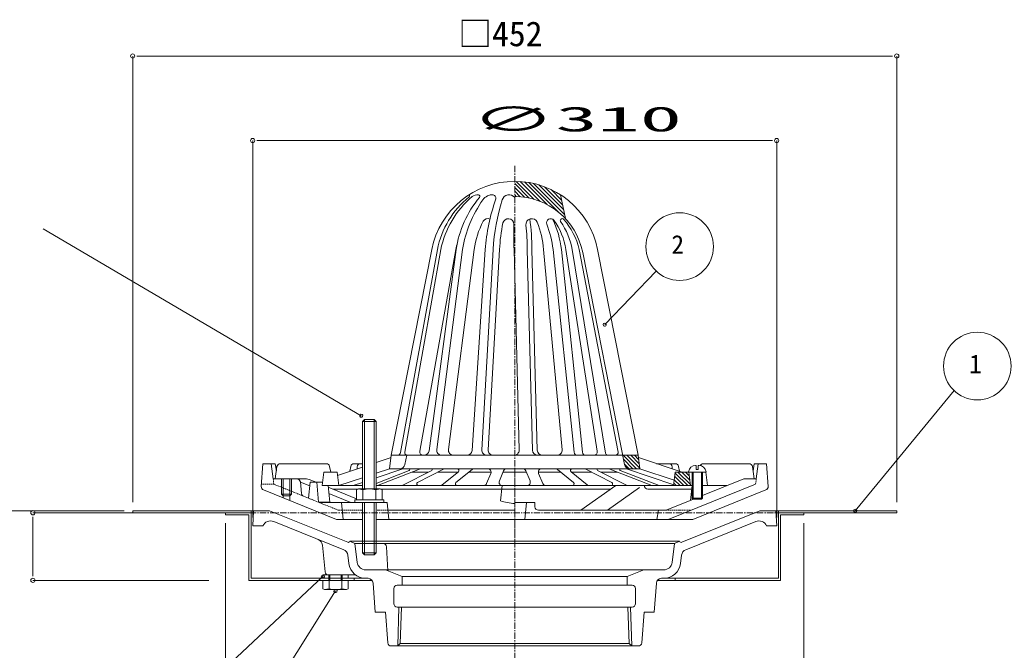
# Model space of a CAD drawing. Units: millimetres, scale not verified. Extents: x -1380 to 1380, y -955 to 955.
# Drawn here: x -743 to -156, y -584 to -211 of the extents above; entities that cross this region are included whole.
import ezdxf
from ezdxf.enums import TextEntityAlignment as Align

# ---------------------------------------------------------------- set-up
doc = ezdxf.new("R2010")
doc.units = ezdxf.units.MM
doc.header["$LTSCALE"] = 3
doc.linetypes.add('USER1', pattern=[2, 1.25, -0.25, 0.25, -0.25])
doc.linetypes.add('USER2', pattern=[0.375, 0.25, -0.125])
for name, color, linetype, lineweight in [('0-0_0', 7, 'Continuous', 15), ('0-2_L-2', 7, 'Continuous', 18), ('0-3_L-1', 7, 'Continuous', 18), ('0-4_L-5', 2, 'USER1', 18), ('0-5_L-3', 7, 'Continuous', 18), ('0-8_SUNPO', 7, 'Continuous', 18), ('0-B_L-1a', 3, 'Continuous', 18), ('0-C_L-1b', 150, 'Continuous', 18)]:
    doc.layers.add(name, color=color, linetype=linetype, lineweight=lineweight)
doc.styles.add('ＭＳ ゴシック', font='')
doc.styles.get('ＭＳ ゴシック').set_extended_font_data('MS Gothic')

msp = doc.modelspace()

# ---------------------------------------------------------------- linework, layer by layer
at = {"layer": '0-0_0'}
for p, q in [((-673.579, -232.456), (-671.079, -232.456)), ((-226.579, -232.456), (-229.079, -232.456)), ((-602.579, -282.456), (-600.079, -282.456)), ((-297.579, -282.456), (-300.079, -282.456)), ((-735.108, -505.103), (-735.108, -507.603)), ((-735.108, -540.103), (-735.108, -537.603))]:
    msp.add_line(p, q, dxfattribs=at)
for centre, radius, start, end in [((-676.079, -232.456), 1.25, 0, 180), ((-676.079, -232.456), 1.25, 180, 0), ((-224.079, -232.456), 1.25, 0, 180), ((-224.079, -232.456), 1.25, 180, 0), ((-605.079, -282.456), 1.25, 0, 180), ((-295.079, -282.456), 1.25, 0, 180), ((-605.079, -282.456), 1.25, 180, 0), ((-295.079, -282.456), 1.25, 180, 0), ((-396.818, -391.338), 0.938, 46.04064, 226.04064), ((-396.818, -391.338), 0.938, 226.04064, 46.04064), ((-540.839, -445.225), 0.938, 149.58803, 329.58803), ((-540.839, -445.225), 0.938, 329.58803, 149.58803), ((-735.108, -502.603), 1.25, 90, 270), ((-735.108, -502.603), 1.25, 270, 90), ((-248.635, -501.403), 0.938, 50.55242, 230.55242), ((-248.635, -501.403), 0.938, 230.55242, 50.55242), ((-563.579, -540.403), 0.938, 43.05547, 223.05547), ((-735.108, -542.603), 1.25, 90, 270), ((-735.108, -542.603), 1.25, 270, 90), ((-563.579, -540.403), 0.938, 223.05547, 43.05547), ((-556.079, -548.903), 0.938, 57.71074, 237.71074), ((-556.079, -548.903), 0.938, 237.71074, 57.71074)]:
    msp.add_arc(centre, radius, start, end, dxfattribs=at)
at = {"layer": '0-2_L-2'}
for p, q in [((-551.259, -524.5), (-592.631, -507.785)), ((-348.9, -524.5), (-307.527, -507.785)), ((-562.259, -537.601), (-563.84, -521.727)), ((-352.579, -519.516), (-547.579, -519.516)), ((-544.579, -520.903), (-527.959, -520.903)), ((-544.579, -520.903), (-355.579, -520.903)), ((-548.173, -532.642), (-548.788, -527.714)), ((-525.963, -522.779), (-525.079, -536.969)), ((-351.986, -532.642), (-351.371, -527.714)), ((-544.25, -539.403), (-560.269, -539.403)), ((-373.679, -536.403), (-526.48, -536.403)), ((-545.079, -541.403), (-538.25, -541.403)), ((-545.079, -542.603), (-534.463, -542.603)), ((-536.863, -541.403), (-538.25, -541.403)), ((-516.579, -540.403), (-383.579, -540.403)), ((-383.579, -545.403), (-516.579, -545.403)), ((-355.079, -542.603), (-365.696, -542.603)), ((-363.296, -541.403), (-361.909, -541.403)), ((-355.079, -541.403), (-361.909, -541.403)), ((-521.579, -547.403), (-521.579, -556.403)), ((-378.579, -547.403), (-378.579, -556.403)), ((-518.576, -558.403), (-381.583, -558.403)), ((-517.075, -558.403), (-517.747, -579.903)), ((-383.084, -558.403), (-382.412, -579.903)), ((-519.294, -581.403), (-517.747, -579.903)), ((-517.747, -579.903), (-382.412, -579.903)), ((-380.864, -581.403), (-382.412, -579.903)), ((-519.294, -581.403), (-523.224, -581.403)), ((-519.294, -581.403), (-380.864, -581.403)), ((-380.864, -581.403), (-376.935, -581.403))]:
    msp.add_line(p, q, dxfattribs=at)
for points in [[(-621.079, -502.603), (-606.079, -502.603), (-606.079, -541.403), (-545.079, -541.403), (-545.079, -542.603), (-607.279, -542.603), (-607.279, -503.803), (-621.079, -503.803)], [(-279.079, -502.603), (-294.079, -502.603), (-294.079, -541.403), (-355.079, -541.403), (-355.079, -542.603), (-292.879, -542.603), (-292.879, -503.803), (-279.079, -503.803)]]:
    msp.add_lwpolyline(points, close=True, dxfattribs=at)
for points in [[(-599.079, -510.403), (-605.079, -510.403), (-604.579, -501.403), (-595.079, -501.403), (-548.881, -520.068)], [(-301.079, -510.403), (-295.079, -510.403), (-295.579, -501.403), (-305.079, -501.403), (-351.278, -520.068)], [(-547.579, -519.516), (-544.579, -520.903), (-543.212, -532.022)], [(-352.579, -519.516), (-355.579, -520.903), (-356.947, -532.022)], [(-538.25, -536.403), (-526.48, -536.403), (-516.579, -540.403), (-516.579, -545.403), (-519.579, -545.403)], [(-361.909, -536.403), (-373.679, -536.403), (-383.579, -540.403), (-383.579, -545.403), (-380.579, -545.403)], [(-525.218, -579.553), (-526.579, -561.403), (-532.579, -561.403), (-533.871, -544.179)], [(-374.941, -579.553), (-373.579, -561.403), (-367.579, -561.403), (-366.288, -544.179)], [(-519.579, -558.403), (-518.576, -558.403), (-519.294, -581.403)], [(-380.579, -558.403), (-381.583, -558.403), (-380.864, -581.403)]]:
    msp.add_lwpolyline(points, dxfattribs=at)
for centre, radius, start, end in [((-594.505, -512.421), 5, 68, 156.20155), ((-305.654, -512.421), 5, 23.79845, 112), ((-567.82, -522.123), 4, 5.68728, 68), ((-548.507, -519.141), 1, 248, 338), ((-527.959, -522.903), 2, 3.56173, 90), ((-351.652, -519.141), 1, 202, 292), ((-552.757, -528.209), 4, 7.11528, 68), ((-347.401, -528.209), 4, 112, 172.88472), ((-538.25, -531.403), 10, 187.11528, 270), ((-538.25, -531.403), 5, 187.11528, 270), ((-361.909, -531.403), 5, 270, 352.88472), ((-361.909, -531.403), 10, 270, 352.88472), ((-560.269, -537.403), 2, 185.68728, 270), ((-536.863, -544.403), 3, 4.28915, 90), ((-519.579, -547.403), 2, 90, 180), ((-380.579, -547.403), 2, 0, 90), ((-363.296, -544.403), 3, 90, 175.71085), ((-519.579, -556.403), 2, 180, 270), ((-380.579, -556.403), 2, 270, 0), ((-523.224, -579.403), 2, 184.28915, 270), ((-376.935, -579.403), 2, 270, 355.71085)]:
    msp.add_arc(centre, radius, start, end, dxfattribs=at)
at = {"layer": '0-3_L-1'}
for p, q in [((-606.079, -501.403), (-604.579, -501.403)), ((-606.079, -502.603), (-604.646, -502.603)), ((-294.079, -501.403), (-295.579, -501.403)), ((-294.079, -502.603), (-295.542, -502.603))]:
    msp.add_line(p, q, dxfattribs=at)
for points in [[(-676.079, -502.603), (-606.079, -502.603), (-606.079, -501.403), (-676.079, -501.403)], [(-224.079, -502.603), (-294.079, -502.603), (-294.079, -501.403), (-224.079, -501.403)]]:
    msp.add_lwpolyline(points, close=True, dxfattribs=at)
at = {"layer": '0-4_L-5'}
for p, q in [((-450.079, -297.485), (-450.079, -598.353)), ((-450.079, -476.226), (-450.079, -521.226)), ((-450.079, -476.226), (-450.079, -521.226)), ((-450.079, -476.226), (-450.079, -521.226)), ((-279.079, -502.603), (-621.079, -502.603))]:
    msp.add_line(p, q, dxfattribs=at)
at = {"layer": '0-5_L-3'}
for p, q in [((-540.079, -448.692), (-532.079, -448.692)), ((-538.879, -447.492), (-538.879, -488.498)), ((-533.279, -447.492), (-533.279, -488.498)), ((-342.679, -477.098), (-342.679, -474.607)), ((-341.479, -474.607), (-341.479, -477.098)), ((-347.283, -478.335), (-347.329, -478.598)), ((-347.329, -478.598), (-336.829, -478.598)), ((-345.079, -478.598), (-345.079, -494.056)), ((-344.538, -494.598), (-344.538, -478.598)), ((-341.479, -477.098), (-342.679, -477.098)), ((-339.621, -494.598), (-339.621, -478.598)), ((-339.079, -478.598), (-339.079, -494.056)), ((-336.876, -478.335), (-336.829, -478.598)), ((-542.579, -488.498), (-539.832, -489.075)), ((-539.832, -489.075), (-539.832, -494.998)), ((-532.327, -489.075), (-529.579, -488.498)), ((-532.327, -489.075), (-532.327, -494.998)), ((-538.879, -496.598), (-538.879, -527.492)), ((-533.279, -496.598), (-533.279, -527.492)), ((-345.079, -494.056), (-339.079, -494.056)), ((-345.079, -494.056), (-344.538, -494.598)), ((-344.538, -494.598), (-339.621, -494.598)), ((-339.079, -494.056), (-339.621, -494.598)), ((-540.079, -526.292), (-532.079, -526.292)), ((-560.079, -539.403), (-560.079, -542.603)), ((-552.079, -542.603), (-552.079, -539.403)), ((-559.832, -547.526), (-559.832, -542.603)), ((-552.327, -547.526), (-552.327, -542.603)), ((-562.579, -548.103), (-559.832, -547.526)), ((-552.327, -547.526), (-549.579, -548.103))]:
    msp.add_line(p, q, dxfattribs=at)
at = {"layer": '0-5_L-3', "color": 6}
for p, q in [((-559.379, -539.403), (-559.379, -542.603)), ((-552.779, -539.403), (-552.779, -542.603))]:
    msp.add_line(p, q, dxfattribs=at)
at = {"layer": '0-5_L-3'}
for points in [[(-532.079, -488.498), (-532.079, -448.692), (-533.279, -447.492), (-538.879, -447.492), (-540.079, -448.692), (-540.079, -488.498)], [(-540.079, -496.598), (-540.079, -526.292), (-538.879, -527.492), (-533.279, -527.492), (-532.079, -526.292), (-532.079, -496.598)]]:
    msp.add_lwpolyline(points, dxfattribs=at)
for points in [[(-529.579, -488.498), (-528.579, -489.075), (-528.579, -494.998), (-543.579, -494.998), (-543.579, -489.075), (-542.579, -488.498)], [(-527.579, -494.998), (-527.579, -496.598), (-544.579, -496.598), (-544.579, -494.998)], [(-563.579, -541.403), (-548.579, -541.403), (-548.579, -539.403), (-563.579, -539.403)], [(-563.579, -542.603), (-563.579, -547.526), (-562.579, -548.103), (-549.579, -548.103), (-548.579, -547.526), (-548.579, -542.603)]]:
    msp.add_lwpolyline(points, close=True, dxfattribs=at)
for centre, radius, start, end in [((-342.852, -479.117), 4.5, 92.85539, 170), ((-342.079, -494.598), 20, 91.71913, 92.85539), ((-342.079, -494.598), 20, 87.14461, 88.28087), ((-341.307, -479.117), 4.5, 10, 87.14461), ((-536.079, -500.983), 12.485, 72.50768, 107.49232), ((-556.079, -535.618), 12.485, 252.50768, 287.49232)]:
    msp.add_arc(centre, radius, start, end, dxfattribs=at)
at = {"layer": '0-8_SUNPO'}
for p, q in [((-676.079, -496.403), (-676.079, -232.456)), ((-671.079, -232.456), (-229.079, -232.456)), ((-224.079, -496.403), (-224.079, -232.456)), ((-605.079, -505.403), (-605.079, -282.456)), ((-600.079, -282.456), (-300.079, -282.456)), ((-295.079, -505.403), (-295.079, -282.456)), ((-540.839, -445.225), (-729.051, -334.749)), ((-396.818, -391.338), (-366.305, -359.696)), ((-248.635, -501.403), (-190.169, -430.345)), ((-681.079, -501.403), (-885.562, -501.403)), ((-631.079, -502.603), (-735.108, -502.603)), ((-735.108, -507.603), (-735.108, -537.603)), ((-621.079, -508.803), (-621.079, -708.863)), ((-279.079, -508.803), (-279.079, -708.863)), ((-631.079, -542.603), (-735.108, -542.603)), ((-563.579, -540.403), (-646.489, -617.867)), ((-556.079, -548.903), (-654.695, -704.962))]:
    msp.add_line(p, q, dxfattribs=at)
for centre in [(-352.513, -345.212), (-176.377, -415.861)]:
    msp.add_circle(centre, 20, dxfattribs=at)
at = {"layer": '0-B_L-1a'}
for p, q in [((-450.079, -307.928), (-441.502, -316.505)), ((-450.079, -310.173), (-444.236, -316.016)), ((-449.156, -306.606), (-438.494, -317.269)), ((-446.813, -306.704), (-435.076, -318.442)), ((-444.344, -306.928), (-430.925, -320.347)), ((-441.727, -307.3), (-424.356, -324.671)), ((-438.924, -307.858), (-420.604, -326.178)), ((-435.881, -308.656), (-421.209, -323.328)), ((-432.503, -309.789), (-421.814, -320.478)), ((-450.079, -312.418), (-446.766, -315.732)), ((-450.079, -314.663), (-449.134, -315.608)), ((-428.601, -311.446), (-422.419, -317.628)), ((-423.645, -314.157), (-423.023, -314.778)), ((-420.079, -328.651), (-423.079, -314.514)), ((-420.079, -328.651), (-423.079, -314.514)), ((-523.079, -468.598), (-499.138, -346.943)), ((-517.634, -466.955), (-495.848, -346.943)), ((-515.178, -466.835), (-493.831, -346.943)), ((-506.229, -466.247), (-484.987, -346.943)), ((-484.707, -346.943), (-500.764, -465.999)), ((-496.221, -465.215), (-481.022, -346.943)), ((-489.297, -465.215), (-474.098, -346.943)), ((-475.29, -465.792), (-467.578, -346.943)), ((-469.585, -465.428), (-462.862, -346.943)), ((-465.78, -465.428), (-459.057, -346.943)), ((-447.476, -465.522), (-450.469, -346.943)), ((-439.52, -465.677), (-442.655, -346.943)), ((-436.719, -465.677), (-439.854, -346.943)), ((-421.999, -465.318), (-433.074, -346.943)), ((-414.95, -466.804), (-427.374, -346.943)), ((-410.056, -466.804), (-422.479, -346.943)), ((-401.255, -466.289), (-419.887, -346.943)), ((-396.397, -467.339), (-416.018, -346.943)), ((-388.943, -466.815), (-411.921, -346.943)), ((-385.154, -474.177), (-409.851, -348.681)), ((-524.079, -476.598), (-523.079, -468.598)), ((-523.079, -468.598), (-513.907, -468.598)), ((-515.005, -474.177), (-513.907, -468.598)), ((-386.252, -468.598), (-513.907, -468.598)), ((-377.079, -468.598), (-386.252, -468.598)), ((-385.947, -468.598), (-377.947, -476.598)), ((-383.702, -468.598), (-376.133, -476.167)), ((-381.457, -468.598), (-376.454, -473.601)), ((-379.212, -468.598), (-376.775, -471.035)), ((-532.079, -472.94), (-523.254, -469.998)), ((-385.777, -471.013), (-380.192, -476.598)), ((-385.226, -473.809), (-382.447, -476.588)), ((-351.106, -478.598), (-376.904, -469.998)), ((-563.079, -478.598), (-564.079, -486.598)), ((-555.079, -478.598), (-563.079, -478.598)), ((-554.838, -480.526), (-540.079, -475.606)), ((-532.079, -479.264), (-524.079, -476.598)), ((-516.184, -476.624), (-532.079, -481.996)), ((-512.511, -477.563), (-532.079, -485.265)), ((-506.326, -476.806), (-531.205, -486.598)), ((-524.079, -476.598), (-517.948, -476.598)), ((-517.948, -476.598), (-382.21, -476.598)), ((-499.087, -477.542), (-516.311, -486.377)), ((-510.878, -478.598), (-501.144, -478.598)), ((-492.121, -476.818), (-507.503, -484.708)), ((-495.59, -478.598), (-483.668, -478.598)), ((-483.392, -478.372), (-492.92, -486.147)), ((-475.302, -477.048), (-484.83, -484.823)), ((-477.201, -478.598), (-464.071, -478.598)), ((-464.225, -479.369), (-466.733, -485.369)), ((-456.64, -477.826), (-459.148, -483.826)), ((-456.963, -478.598), (-450.079, -478.598)), ((-443.196, -478.598), (-450.079, -478.598)), ((-443.518, -477.826), (-441.01, -483.826)), ((-422.958, -478.598), (-436.088, -478.598)), ((-435.933, -479.369), (-433.425, -485.369)), ((-424.857, -477.048), (-415.329, -484.823)), ((-416.767, -478.372), (-407.238, -486.147)), ((-404.568, -478.598), (-416.491, -478.598)), ((-408.038, -476.818), (-392.656, -484.708)), ((-401.072, -477.542), (-383.848, -486.377)), ((-389.28, -478.598), (-399.015, -478.598)), ((-393.832, -476.806), (-368.954, -486.598)), ((-387.648, -477.563), (-364.693, -486.598)), ((-383.975, -476.624), (-356.014, -486.074)), ((-376.079, -476.598), (-382.21, -476.598)), ((-355.679, -483.398), (-376.079, -476.598)), ((-355.679, -483.398), (-376.079, -476.598)), ((-355.153, -479.186), (-347.742, -486.598)), ((-355.079, -478.598), (-347.079, -478.598)), ((-353.497, -478.598), (-346.163, -485.932)), ((-351.252, -478.598), (-346.483, -483.366)), ((-349.007, -478.598), (-346.804, -480.8)), ((-347.079, -478.598), (-346.079, -486.598)), ((-554.079, -486.598), (-540.079, -481.931)), ((-554.079, -486.598), (-540.079, -486.598)), ((-540.079, -484.7), (-545.693, -486.598)), ((-532.079, -486.598), (-356.079, -486.598)), ((-355.901, -485.173), (-354.477, -486.598)), ((-355.652, -483.178), (-352.232, -486.598)), ((-355.402, -481.182), (-349.987, -486.598)), ((-345.079, -486.598), (-346.079, -486.598)), ((-336.079, -486.598), (-339.079, -486.598))]:
    msp.add_line(p, q, dxfattribs=at)
for points in [[(-376.079, -476.598), (-377.079, -468.598), (-401.02, -346.943)], [(-564.079, -486.598), (-554.079, -486.598), (-555.079, -478.598)], [(-346.079, -486.598), (-356.079, -486.598), (-355.079, -478.598)], [(-347.079, -478.598), (-337.079, -478.598), (-336.079, -486.598)]]:
    msp.add_lwpolyline(points, dxfattribs=at)
for centre, radius, start, end in [((-450.079, -356.598), 50, 11.13323, 168.86677), ((-443.041, -357.49), 53.85, 129.22932, 168.70578), ((-439.231, -358.201), 55.749, 130.2412, 168.3499), ((-422.335, -356.292), 63.069, 140.42752, 171.4758), ((-477.667, -315.137), 0.856, 306.81558, 46.66842), ((-471.807, -320.292), 5.78, 87.53513, 126.49824), ((-471.662, -315.471), 0.96, 317.97553, 83.75559), ((-463.162, -321.45), 6.94, 87.29535, 145.58295), ((-463.507, -316.684), 2.269, 340.54446, 72.75201), ((-453.4, -318.795), 4.28, 39.1209, 162.53672), ((-450.079, -356.598), 41, 11.13323, 90), ((-411.314, -358.487), 70.657, 144.56999, 170.59664), ((-350.487, -356.185), 117.456, 160.73858, 175.48685), ((-342.151, -353.793), 120.905, 162.53672, 176.75208), ((-424.629, -353.691), 49.927, 151.93709, 172.23278), ((-466.1, -331.582), 2.93, 62.53283, 151.93709), ((-358.621, -351.922), 100.559, 168.12061, 177.16208), ((-453.859, -331.888), 3.236, 359.18978, 168.12061), ((-142.938, -336.285), 307.716, 179.18978, 181.98494), ((-440.016, -332.142), 3.49, 22.68049, 186.37657), ((-576.942, -347.444), 134.288, 0.21361, 6.37657), ((-574.141, -347.444), 134.288, 0.21361, 7.9632), ((-482.155, -349.752), 49.161, 3.27541, 22.68049), ((-428.885, -331.069), 2.418, 36.59454, 201.54196), ((-486.525, -353.823), 59.55, 6.63451, 21.54196), ((-481.63, -353.823), 59.55, 6.63451, 24.49853), ((-457.08, -352.005), 37.536, 7.7499, 36.59454), ((-421.999, -329.763), 1.112, 41.79828, 214.33583), ((-459.394, -355.306), 44.175, 10.91313, 34.33583), ((-451.197, -355.867), 40.277, 12.80105, 41.79828), ((-446.591, -354.247), 39.084, 162.66779, 169.2301), ((-519.602, -466.598), 2, 270, 349.71123), ((-513.701, -467.098), 1.5, 169.90434, 270), ((-504.259, -466.598), 2, 169.90434, 270), ((-503.737, -465.598), 3, 270, 352.31912), ((-493.245, -465.598), 3, 172.67714, 270), ((-486.321, -465.598), 3, 172.67714, 270), ((-478.283, -465.598), 3, 270, 356.28766), ((-466.59, -465.598), 3, 176.75208, 270), ((-462.785, -465.598), 3, 176.75208, 270), ((-450.475, -465.598), 3, 270, 1.44564), ((-436.521, -465.598), 3, 181.51267, 270), ((-433.72, -465.598), 3, 181.51267, 270), ((-424.986, -465.598), 3, 270, 5.34492), ((-412.961, -466.598), 2, 185.91746, 270), ((-408.066, -466.598), 2, 185.91746, 270), ((-403.231, -466.598), 2, 270, 8.87332), ((-394.917, -467.098), 1.5, 189.25596, 270), ((-390.416, -467.098), 1.5, 270, 10.85114), ((-517.948, -473.598), 3, 270, 348.86677), ((-382.21, -473.598), 3, 191.13323, 270), ((-512.694, -477.098), 0.5, 291.48374, 90), ((-505.228, -479.598), 3, 90, 111.48374), ((-499.315, -477.098), 0.5, 297.15451, 90), ((-491.208, -478.598), 2, 90, 117.15451), ((-484.024, -477.598), 1, 309.21269, 90), ((-474.037, -478.598), 2, 90, 129.21269), ((-466.071, -478.598), 2, 337.31419, 90), ((-454.795, -478.598), 2, 90, 157.31419), ((-445.364, -478.598), 2, 22.68581, 90), ((-434.088, -478.598), 2, 90, 202.68581), ((-426.122, -478.598), 2, 50.78731, 90), ((-416.135, -477.598), 1, 90, 230.78731), ((-408.951, -478.598), 2, 62.84549, 90), ((-400.844, -477.098), 0.5, 90, 242.84549), ((-394.931, -479.598), 3, 68.51626, 90), ((-387.465, -477.098), 0.5, 90, 248.51626), ((-384.135, -477.098), 0.5, 71.32592, 90), ((-517.224, -484.598), 2, 270, 297.15451), ((-507.046, -485.598), 1, 117.15451, 270), ((-494.185, -484.598), 2, 270, 309.21269), ((-494.185, -484.598), 2, 270, 309.21269), ((-484.198, -485.598), 1, 129.21269, 270), ((-468.579, -484.598), 2, 270, 337.31419), ((-457.303, -484.598), 2, 157.31419, 270), ((-442.856, -484.598), 2, 270, 22.68581), ((-431.58, -484.598), 2, 202.68581, 270), ((-415.961, -485.598), 1, 270, 50.78731), ((-405.974, -484.598), 2, 230.78731, 270), ((-393.112, -485.598), 1, 270, 62.84549), ((-382.935, -484.598), 2, 242.84549, 270)]:
    msp.add_arc(centre, radius, start, end, dxfattribs=at)
at = {"layer": '0-C_L-1b'}
for p, q in [((-599.079, -473.598), (-599.983, -487.153)), ((-591.779, -473.598), (-599.079, -473.598)), ((-594.079, -473.598), (-592.964, -482.598)), ((-591.779, -473.598), (-591.09, -477.738)), ((-561.585, -473.598), (-588.753, -473.598)), ((-540.079, -473.598), (-545.065, -473.598)), ((-366.106, -473.598), (-355.094, -473.598)), ((-338.574, -473.598), (-311.405, -473.598)), ((-308.379, -473.598), (-309.069, -477.738)), ((-308.379, -473.598), (-301.079, -473.598)), ((-306.079, -473.598), (-307.195, -482.598)), ((-301.079, -473.598), (-300.176, -487.153)), ((-590.732, -475.306), (-591.805, -482.598)), ((-559.626, -475.193), (-558.923, -478.598)), ((-547.028, -475.218), (-547.586, -478.109)), ((-543.244, -475.519), (-543.289, -476.676)), ((-356.915, -475.519), (-356.87, -476.676)), ((-353.13, -475.218), (-352.572, -478.109)), ((-309.427, -475.306), (-308.354, -482.598)), ((-573.208, -482.598), (-592.964, -482.598)), ((-588.079, -482.598), (-588.079, -491.598)), ((-587.079, -482.598), (-587.079, -493.85)), ((-583.079, -482.598), (-583.079, -495.466)), ((-582.079, -482.598), (-582.079, -491.598)), ((-576.895, -484.394), (-576.202, -491.163)), ((-576.89, -484.444), (-571.305, -486.718)), ((-571.7, -482.893), (-567.513, -484.598)), ((-567.079, -484.598), (-566.079, -496.403)), ((-567.079, -484.598), (-563.829, -484.598)), ((-457.575, -486.598), (-458.575, -495.608)), ((-450.079, -486.598), (-457.575, -486.598)), ((-390.311, -486.598), (-410.874, -501.098)), ((-359.313, -506.598), (-307.579, -485.696)), ((-345.079, -486.598), (-346.079, -495.319)), ((-339.079, -492.491), (-314.593, -482.598)), ((-324.493, -486.598), (-339.079, -486.598)), ((-314.593, -482.598), (-307.195, -482.598)), ((-555.528, -506.598), (-598.737, -489.14)), ((-582.079, -491.598), (-588.079, -491.598)), ((-587.079, -492.598), (-588.079, -491.598)), ((-583.079, -492.598), (-587.079, -492.598)), ((-582.079, -491.598), (-583.079, -492.598)), ((-560.392, -487.497), (-543.579, -494.342)), ((-559.978, -491.33), (-547.039, -496.598)), ((-542.753, -488.598), (-557.688, -488.598)), ((-450.079, -488.598), (-529.406, -488.598)), ((-450.079, -488.598), (-393.147, -488.598)), ((-376.332, -487.732), (-395.285, -501.098)), ((-371.388, -488.598), (-345.309, -488.598)), ((-344.631, -506.598), (-301.422, -489.14)), ((-572.079, -493.978), (-574.962, -492.814)), ((-565.597, -496.598), (-566.079, -496.403)), ((-525.579, -496.598), (-565.597, -496.598)), ((-552.579, -496.598), (-551.579, -506.598)), ((-524.579, -506.598), (-525.579, -496.598)), ((-450.079, -496.598), (-438.079, -496.598)), ((-443.079, -496.598), (-444.079, -506.598)), ((-438.079, -496.598), (-438.079, -499.098)), ((-360.382, -501.098), (-344.294, -494.598)), ((-450.079, -501.098), (-525.129, -501.098)), ((-436.079, -501.098), (-360.382, -501.098)), ((-365.079, -501.098), (-366.079, -506.598)), ((-540.079, -506.598), (-555.528, -506.598)), ((-450.079, -506.598), (-532.079, -506.598)), ((-450.079, -506.598), (-344.631, -506.598))]:
    msp.add_line(p, q, dxfattribs=at)
at = {"layer": '0-C_L-1b', "linetype": 'USER2'}
for p, q in [((-592.579, -485.696), (-599.886, -485.696)), ((-592.964, -482.598), (-592.579, -485.696)), ((-574.962, -492.814), (-592.579, -485.696)), ((-307.195, -482.598), (-307.579, -485.696)), ((-566.079, -496.403), (-572.079, -493.978)), ((-554.459, -501.098), (-565.597, -496.598)), ((-540.079, -501.098), (-554.459, -501.098)), ((-525.129, -501.098), (-532.079, -501.098)), ((-360.382, -501.098), (-345.7, -501.098))]:
    msp.add_line(p, q, dxfattribs=at)
at = {"layer": '0-C_L-1b'}
for points in [[(-567.079, -484.598), (-571.079, -484.598), (-572.079, -493.978)], [(-566.079, -496.403), (-559.43, -496.403), (-560.489, -486.598)]]:
    msp.add_lwpolyline(points, dxfattribs=at)
for centre, radius, start, end in [((-588.753, -475.598), 2, 90, 171.62712), ((-561.585, -475.598), 2, 11.67355, 90), ((-545.065, -475.598), 2, 90, 169.07152), ((-541.245, -475.598), 2, 90, 177.74706), ((-358.914, -475.598), 2, 2.25294, 90), ((-355.094, -475.598), 2, 10.92848, 90), ((-338.574, -475.598), 2, 90, 153.83571), ((-311.405, -475.598), 2, 8.37288, 90), ((-578.885, -484.598), 2, 5.84727, 90), ((-573.208, -486.598), 4, 67.84694, 90), ((-371.388, -486.598), 2, 180, 270), ((-597.987, -487.286), 2, 176.18593, 248), ((-574.213, -490.959), 2, 185.84727, 248), ((-302.171, -487.286), 2, 292, 3.81407), ((-448.142, -462.003), 35.187, 252.75246, 266.8434), ((-436.079, -499.098), 2, 180, 270)]:
    msp.add_arc(centre, radius, start, end, dxfattribs=at)

# ---------------------------------------------------------------- texts
at = {"layer": '0-8_SUNPO', "style": 'ＭＳ ゴシック'}
for s, height, p in [('□452', 14.66, (-483.531, -231.05)), ('2', 11, (-357.387, -352.712)), ('1', 11, (-181.25, -423.361))]:
    msp.add_text(s, height=height, dxfattribs=at).set_placement(p, align=Align.BOTTOM_LEFT)
at = {"layer": '0-8_SUNPO', "style": 'ＭＳ ゴシック', "width": 2.5}
msp.add_text('∅310', height=14.66, dxfattribs=at).set_placement((-475.815, -281.456), align=Align.BOTTOM_LEFT)

doc.saveas('drawing.dxf')
